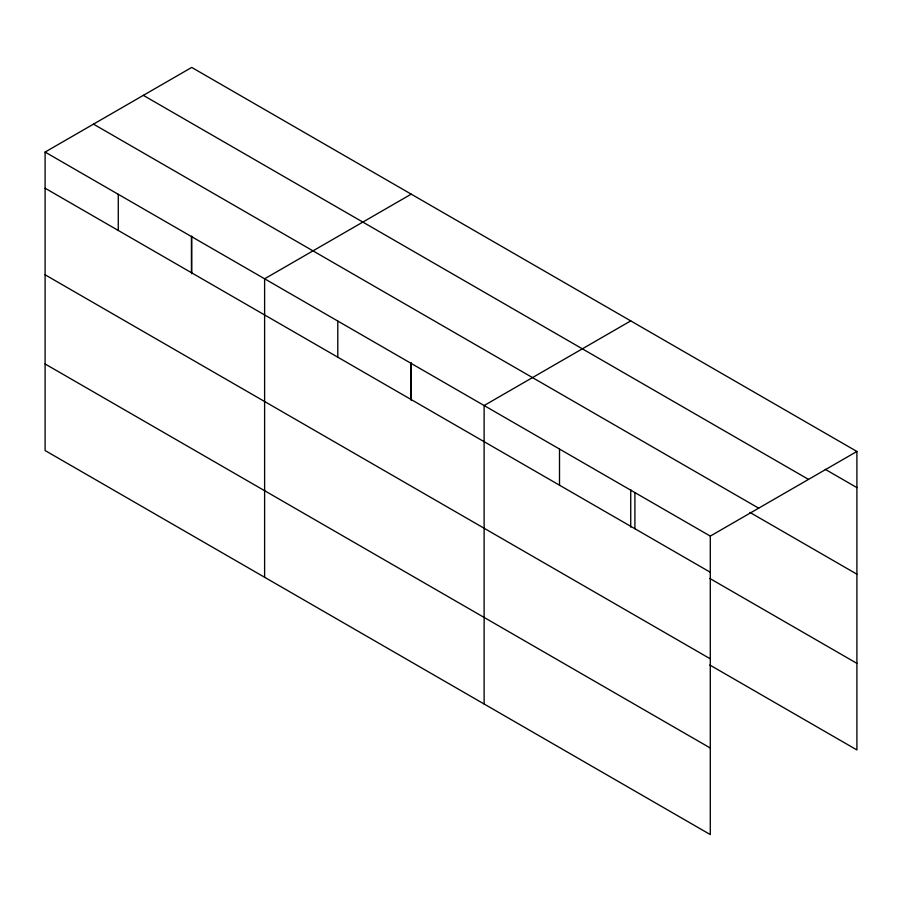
<?xml version="1.0" encoding="UTF-8"?>
<svg xmlns="http://www.w3.org/2000/svg" width="902" height="902" viewBox="0 0 902 902"><rect width="100%" height="100%" fill="white"/><g stroke="black" fill="none" stroke-linecap="round" stroke-linejoin="round"><path stroke-width="1.35" d="M45.1 152.066L710.291 536.104L710.291 834.576L45.1 450.538L45.1 152.066L191.709 67.424L856.9 451.462L856.9 749.934L709.773 664.988M411.222 194.155L264.613 278.797L264.613 577.269M630.735 320.887L484.126 405.528L484.126 704.011M710.291 536.104L856.9 451.462M825.285 469.356L856.9 487.61M143.328 95.353L808.519 479.402M93.481 124.126L758.672 508.176M749.9 512.404L856.9 574.179M45.1 188.214L710.291 572.251M709.773 578.43L856.9 663.365M45.1 274.783L710.291 658.821M45.1 363.968L710.291 748.017M634.907 492.582L634.907 528.73M630.735 489.594L630.735 527.219M559.511 449.061L559.511 485.208M411.222 362.863L411.222 400.488M410.951 363.292L410.951 399.439M337.788 321.044L337.788 357.192M191.709 236.121L191.709 273.746M191.438 236.549L191.438 272.697M118.275 194.313L118.275 230.461"/></g></svg>
